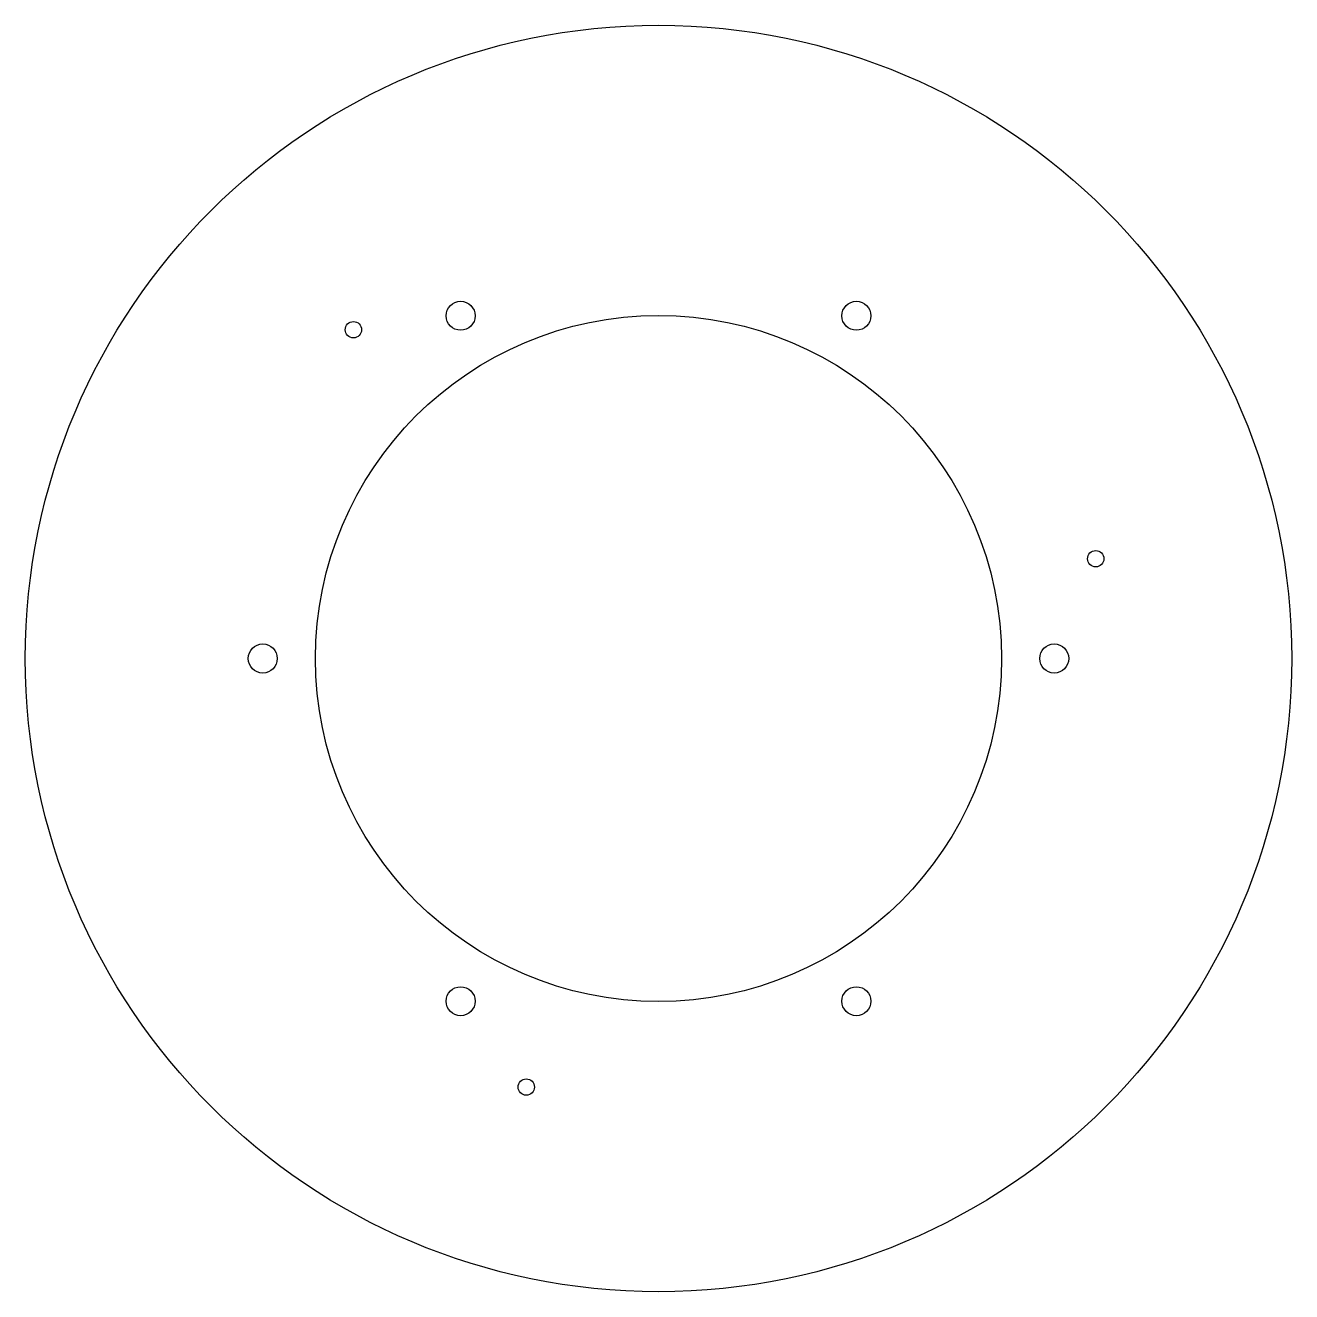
# Model space of a CAD drawing. Header units: millimetres. Extents: x -120 to 120, y -120 to 120.
import ezdxf

# ---------------------------------------------------------------- set-up
doc = ezdxf.new("R2010")
doc.units = ezdxf.units.MM
doc.layers.add('CUT', color=7, linetype='CONTINUOUS')

msp = doc.modelspace()

# ---------------------------------------------------------------- linework, layer by layer
at = {"layer": 'CUT'}
for centre, radius in [((0, 0), 120), ((-37.5, 64.952), 2.75), ((37.5, 64.952), 2.75), ((0, 0), 65), ((-57.815, 62.309), 1.55), ((82.869, 18.915), 1.55), ((-75, 0), 2.75), ((75, 0), 2.75), ((-37.5, -64.952), 2.75), ((37.5, -64.952), 2.75), ((-25.054, -81.224), 1.55)]:
    msp.add_circle(centre, radius, dxfattribs=at)

doc.saveas('drawing.dxf')
